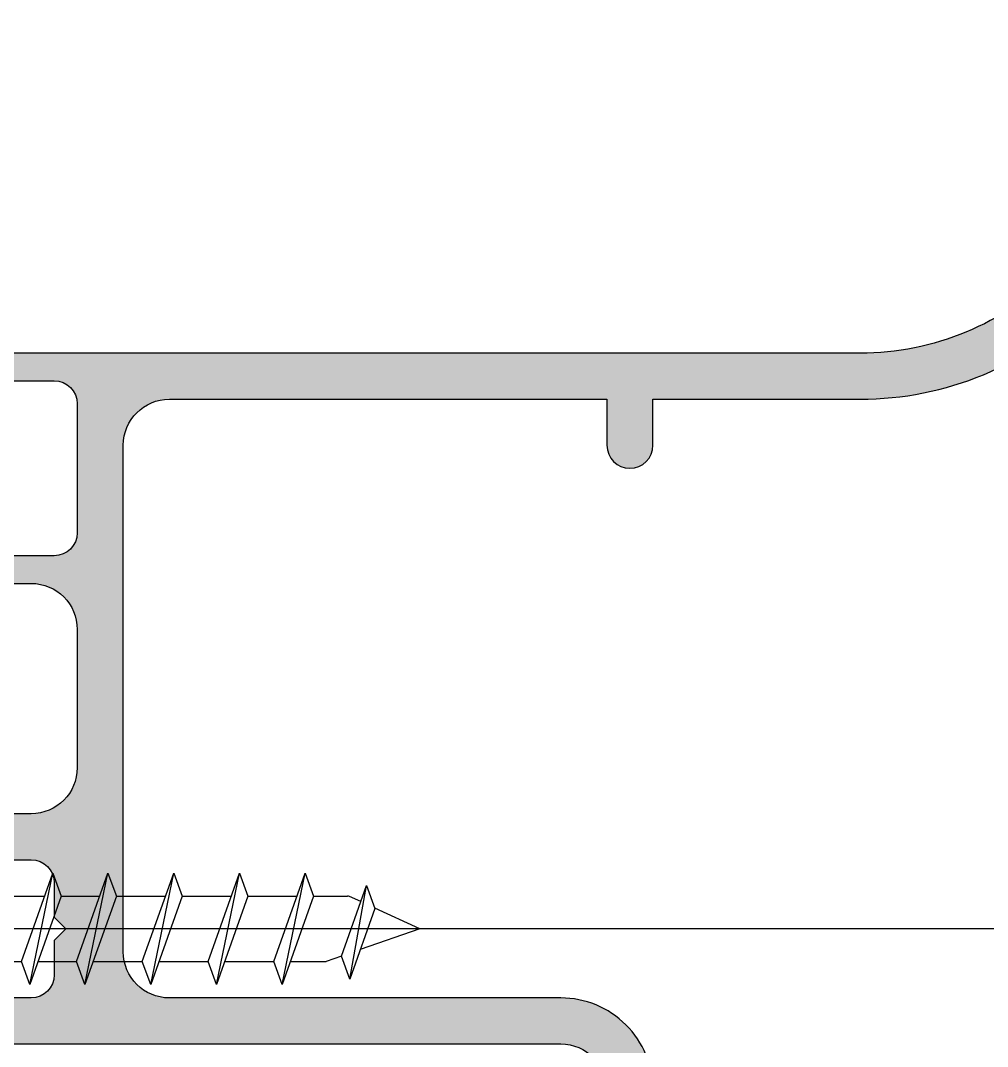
# Model space of a CAD drawing. Header units: millimetres. Extents: x 809 to 8159, y 33 to 4533.
# Drawn here: x 2922.956 to 2927.155, y 3469.041 to 3473.497 of the extents above; entities that cross this region are included whole.
import ezdxf

# ---------------------------------------------------------------- set-up
doc = ezdxf.new("R2010")
doc.units = ezdxf.units.MM
doc.linetypes.add('DASHDOT', pattern=[25.399999999999995, 12.7, -6.349999999999998, 0, -6.349999999999998])
for name, color, linetype in [('11', 11, 'Continuous'), ('EKSEN', 11, 'Continuous'), ('GORUNUS-TARAMA', 11, 'Continuous')]:
    doc.layers.add(name, color=color, linetype=linetype)

# ---------------------------------------------------------------- blocks, each defined once
blk = doc.blocks.new('ajsdfxcvzx')
h = blk.add_hatch(color=256)
edge = h.paths.add_edge_path(flags=16)
edge.add_arc((34882.55768819847, -5118.021728157951), 1.400000000000043, 315, 359.9999999999981)
edge.add_line((34883.95768819848, -5118.021728157951), (34883.95768819848, -5117.121728157951))
edge.add_line((34883.95768819848, -5117.12172815795), (34884.15768819848, -5117.12172815795))
edge.add_arc((34884.15768819848, -5117.021728157951), 0.1, 270, 450)
edge.add_line((34884.15768819848, -5116.92172815795), (34883.95768819848, -5116.92172815795))
edge.add_line((34883.95768819848, -5116.92172815795), (34883.95768819848, -5115.021728157951))
edge.add_arc((34884.15768819848, -5115.021728157951), 0.2, 90, 180, ccw=False)
edge.add_line((34884.15768819848, -5114.821728157951), (34884.75768819848, -5114.821728157951))
edge.add_line((34884.75768819847, -5114.821728157951), (34885.75768819847, -5114.821728157951))
edge.add_line((34885.75768819847, -5114.821728157951), (34886.35768819847, -5114.821728157951))
edge.add_arc((34886.35768819848, -5115.021728157951), 0.2, 0, 90, ccw=False)
edge.add_line((34886.55768819847, -5115.021728157951), (34886.55768819847, -5116.721728157951))
edge.add_arc((34886.95768819848, -5116.721728157951), 0.4, 179.9999999999984, 270)
edge.add_line((34886.95768819848, -5117.12172815795), (34888.55768819847, -5117.12172815795))
edge.add_line((34888.55768819847, -5117.12172815795), (34888.55768819847, -5124.02172815795))
edge.add_line((34888.55768819847, -5124.021728157951), (34881.65768819847, -5124.021728157951))
edge.add_line((34881.65768819848, -5124.021728157951), (34881.65768819848, -5122.42172815795))
edge.add_arc((34881.25768819847, -5122.42172815795), 0.4, 359.9999999999984, 450)
edge.add_line((34881.25768819847, -5122.021728157951), (34879.55768819847, -5122.021728157951))
edge.add_arc((34879.55768819847, -5121.82172815795), 0.2, 180, 270, ccw=False)
edge.add_line((34879.35768819848, -5121.82172815795), (34879.35768819848, -5121.22172815795))
edge.add_line((34879.35768819848, -5121.221728157951), (34879.35768819848, -5120.221728157951))
edge.add_line((34879.35768819848, -5120.221728157951), (34879.35768819848, -5119.62172815795))
edge.add_arc((34879.55768819847, -5119.62172815795), 0.2, 90, 180, ccw=False)
edge.add_line((34879.55768819847, -5119.42172815795), (34881.45768819848, -5119.42172815795))
edge.add_line((34881.45768819848, -5119.42172815795), (34881.45768819848, -5119.62172815795))
edge.add_arc((34881.55768819847, -5119.62172815795), 0.1, 180, 360)
edge.add_line((34881.65768819848, -5119.62172815795), (34881.65768819848, -5119.42172815795))
edge.add_line((34881.65768819848, -5119.42172815795), (34882.55768819848, -5119.42172815795))
edge.add_arc((34882.55768819847, -5118.021728157951), 1.400000000000028, 270.0000000000018, 315.0000000000005)
edge = h.paths.add_edge_path()
edge.add_line((34885.75768819847, -5113.521728157951), (34885.75768819847, -5114.42172815795))
edge.add_arc((34885.55768819847, -5114.42172815795), 0.2, 270, 359.99999999999835, ccw=False)
edge.add_line((34885.55768819847, -5114.62172815795), (34884.95768819848, -5114.62172815795))
edge.add_arc((34884.95768819848, -5114.42172815795), 0.2, 180, 270, ccw=False)
edge.add_line((34884.75768819847, -5114.42172815795), (34884.75768819847, -5114.02172815795))
edge.add_line((34884.75768819847, -5114.021728157951), (34884.55768819847, -5114.021728157951))
edge.add_arc((34884.55768819847, -5114.071728157951), 0.05, 90, 180)
edge.add_line((34884.50768819847, -5114.071728157951), (34884.50768819847, -5114.141728157951))
edge.add_line((34884.50768819847, -5114.141728157951), (34884.63768819848, -5114.141728157951))
edge.add_line((34884.63768819848, -5114.141728157951), (34884.63768819848, -5114.521728157951))
edge.add_arc((34884.53768819848, -5114.521728157951), 0.1, 270, 359.99999999999676, ccw=False)
edge.add_line((34884.53768819848, -5114.62172815795), (34883.97768819847, -5114.62172815795))
edge.add_arc((34883.97768819847, -5114.521728157951), 0.1, 180, 270, ccw=False)
edge.add_line((34883.87768819848, -5114.521728157951), (34883.87768819848, -5114.141728157951))
edge.add_line((34883.87768819848, -5114.141728157951), (34884.00768819849, -5114.141728157951))
edge.add_line((34884.00768819847, -5114.141728157951), (34884.00768819847, -5114.071728157951))
edge.add_arc((34883.95768819848, -5114.071728157951), 0.05, 9.11929e-11, 90)
edge.add_line((34883.95768819848, -5114.021728157951), (34883.75768819847, -5114.021728157951))
edge.add_line((34883.75768819847, -5114.021728157951), (34883.75768819847, -5118.021728157951))
edge.add_arc((34882.55768819847, -5118.021728157951), 1.200000000000091, 314.99999999999886, 359.99999999999835, ccw=False)
edge.add_arc((34882.55768819847, -5118.021728157951), 1.199999999999945, 269.99999999999784, 314.99999999999693, ccw=False)
edge.add_line((34882.55768819847, -5119.221728157951), (34878.55768819847, -5119.221728157951))
edge.add_line((34878.55768819847, -5119.221728157951), (34878.55768819847, -5119.42172815795))
edge.add_arc((34878.60768819848, -5119.42172815795), 0.05, 179.999999999987, 269.9999999998959)
edge.add_line((34878.60768819848, -5119.471728157951), (34878.67768819848, -5119.471728157951))
edge.add_line((34878.67768819848, -5119.471728157951), (34878.67768819848, -5119.34172815795))
edge.add_line((34878.67768819848, -5119.34172815795), (34879.05768819847, -5119.34172815795))
edge.add_arc((34879.05768819847, -5119.441728157951), 0.1, 0, 90, ccw=False)
edge.add_line((34879.15768819848, -5119.441728157951), (34879.15768819848, -5120.00172815795))
edge.add_arc((34879.05768819847, -5120.00172815795), 0.1000000000000454, -89.99999999997391, 2.2794210963184014e-11, ccw=False)
edge.add_line((34879.05768819847, -5120.101728157951), (34878.67768819847, -5120.101728157951))
edge.add_line((34878.67768819848, -5120.101728157951), (34878.67768819848, -5119.971728157951))
edge.add_line((34878.67768819848, -5119.971728157951), (34878.60768819848, -5119.971728157951))
edge.add_arc((34878.60768819848, -5120.021728157951), 0.05, 90, 180)
edge.add_line((34878.55768819847, -5120.021728157951), (34878.55768819847, -5120.221728157951))
edge.add_line((34878.55768819847, -5120.221728157951), (34878.95768819848, -5120.221728157951))
edge.add_arc((34878.95768819848, -5120.42172815795), 0.2, 0, 90, ccw=False)
edge.add_line((34879.15768819848, -5120.42172815795), (34879.15768819848, -5121.021728157951))
edge.add_arc((34878.95768819848, -5121.021728157951), 0.2, 270, 359.99999999999835, ccw=False)
edge.add_line((34878.95768819848, -5121.221728157951), (34878.05768819847, -5121.221728157951))
edge.add_line((34878.05768819847, -5121.221728157951), (34878.05768819847, -5121.361728157951))
edge.add_arc((34878.11768819847, -5121.361728157951), 0.06000000000003639, 180, 270)
edge.add_line((34878.11768819847, -5121.42172815795), (34878.11768819847, -5121.49172815795))
edge.add_arc((34878.14768819848, -5121.49172815795), 0.02999999999992724, 180.0000000000108, 270)
edge.add_line((34878.14768819848, -5121.521728157951), (34878.18768819848, -5121.521728157951))
edge.add_arc((34878.18768819848, -5121.49172815795), 0.02999999999994998, 269.9999999999131, 359.9999999999566)
edge.add_line((34878.21768819848, -5121.49172815795), (34878.21768819848, -5121.42172815795))
edge.add_line((34878.21768819848, -5121.42172815795), (34878.95768819848, -5121.42172815795))
edge.add_arc((34878.95768819848, -5121.521728157951), 0.1, 0, 90, ccw=False)
edge.add_line((34879.05768819847, -5121.521728157951), (34879.05768819847, -5121.67172815795))
edge.add_line((34879.05768819847, -5121.67172815795), (34879.10768819848, -5121.721728157951))
edge.add_line((34879.10768819848, -5121.721728157951), (34879.05768819847, -5121.771728157951))
edge.add_line((34879.05768819847, -5121.771728157951), (34879.05768819847, -5121.92172815795))
edge.add_arc((34878.95768819848, -5121.92172815795), 0.1, 270, 360, ccw=False)
edge.add_line((34878.95768819848, -5122.021728157951), (34878.21768819848, -5122.021728157951))
edge.add_line((34878.21768819848, -5122.021728157951), (34878.21768819848, -5121.95172815795))
edge.add_arc((34878.18768819848, -5121.95172815795), 0.02999999999997271, 4.34082e-11, 90.00000000008689)
edge.add_line((34878.18768819848, -5121.92172815795), (34878.14768819848, -5121.92172815795))
edge.add_arc((34878.14768819848, -5121.95172815795), 0.02999999999993292, 90, 179.9999999999891)
edge.add_line((34878.11768819847, -5121.95172815795), (34878.11768819847, -5122.021728157951))
edge.add_arc((34878.11768819847, -5122.08172815795), 0.06000000000003639, 90, 180)
edge.add_line((34878.05768819847, -5122.08172815795), (34878.05768819847, -5122.221728157951))
edge.add_line((34878.05768819847, -5122.221728157951), (34881.25768819847, -5122.221728157951))
edge.add_arc((34881.25768819847, -5122.42172815795), 0.2, 0, 90, ccw=False)
edge.add_line((34881.45768819848, -5122.42172815795), (34881.45768819848, -5122.69172815795))
edge.add_line((34881.45768819848, -5122.69172815795), (34881.48768819847, -5122.72172815795))
edge.add_line((34881.48768819847, -5122.721728157951), (34881.45768819848, -5122.75172815795))
edge.add_line((34881.45768819848, -5122.75172815795), (34881.45768819848, -5123.221728157951))
edge.add_line((34881.45768819848, -5123.221728157951), (34881.45768819848, -5123.37172815795))
edge.add_arc((34881.40768819848, -5123.37172815795), 0.05, 270, 360, ccw=False)
edge.add_line((34881.40768819848, -5123.42172815795), (34881.31053091095, -5123.42172815795))
edge.add_arc((34881.31053091095, -5123.37172815795), 0.04999999999992042, 224.9999999999724, 269.9999999999479, ccw=False)
edge.add_line((34881.27517557189, -5123.40708349701), (34881.26233285942, -5123.394240784535))
edge.add_arc((34881.29768819848, -5123.358885445476), 0.05000000000000041, 179.999999999987, 224.9999999999908, ccw=False)
edge.add_line((34881.24768819848, -5123.358885445476), (34881.24768819848, -5123.27172815795))
edge.add_arc((34881.19768819847, -5123.27172815795), 0.05, 360, 450)
edge.add_line((34881.19768819847, -5123.221728157951), (34880.75768819847, -5123.221728157951))
edge.add_line((34880.75768819847, -5123.221728157951), (34880.75768819847, -5123.42172815795))
edge.add_arc((34880.80768819847, -5123.42172815795), 0.05, 180, 270)
edge.add_line((34880.80768819847, -5123.471728157951), (34880.87768819847, -5123.471728157951))
edge.add_line((34880.87768819848, -5123.471728157951), (34880.87768819848, -5123.38172815795))
edge.add_line((34880.87768819848, -5123.38172815795), (34881.01697752036, -5123.38172815795))
edge.add_arc((34881.01697752035, -5123.431728157951), 0.05, 45, 90, ccw=False)
edge.add_line((34881.05233285941, -5123.396372818891), (34881.22304353753, -5123.56708349701))
edge.add_arc((34881.2583988766, -5123.53172815795), 0.05000000000000443, 224.9999999999954, 270)
edge.add_line((34881.2583988766, -5123.58172815795), (34881.35768819848, -5123.58172815795))
edge.add_arc((34881.35768819848, -5123.681728157951), 0.1, 0, 90, ccw=False)
edge.add_line((34881.45768819848, -5123.681728157951), (34881.45768819848, -5123.96172815795))
edge.add_arc((34881.35768819848, -5123.96172815795), 0.1, 270, 360, ccw=False)
edge.add_line((34881.35768819848, -5124.06172815795), (34880.87768819848, -5124.06172815795))
edge.add_line((34880.87768819848, -5124.06172815795), (34880.87768819848, -5123.97172815795))
edge.add_line((34880.87768819848, -5123.971728157951), (34880.80768819848, -5123.971728157951))
edge.add_arc((34880.80768819847, -5124.02172815795), 0.05, 90, 180)
edge.add_line((34880.75768819847, -5124.02172815795), (34880.75768819847, -5124.221728157951))
edge.add_line((34880.75768819847, -5124.221728157951), (34888.75768819847, -5124.221728157951))
edge.add_line((34888.75768819847, -5124.221728157951), (34888.75768819847, -5116.221728157951))
edge.add_line((34888.75768819847, -5116.221728157951), (34888.55768819847, -5116.221728157951))
edge.add_arc((34888.55768819847, -5116.271728157951), 0.05, 90, 180)
edge.add_line((34888.50768819847, -5116.271728157951), (34888.50768819847, -5116.34172815795))
edge.add_line((34888.50768819847, -5116.34172815795), (34888.59768819847, -5116.34172815795))
edge.add_line((34888.59768819848, -5116.34172815795), (34888.59768819848, -5116.82172815795))
edge.add_arc((34888.49768819848, -5116.82172815795), 0.1, 270, 360, ccw=False)
edge.add_line((34888.49768819848, -5116.92172815795), (34888.21768819848, -5116.92172815795))
edge.add_arc((34888.21768819848, -5116.82172815795), 0.1, 180, 270, ccw=False)
edge.add_line((34888.11768819847, -5116.82172815795), (34888.11768819847, -5116.722438836068))
edge.add_arc((34888.06768819848, -5116.722438836069), 0.05, 4.55964e-11, 45.00000000006905)
edge.add_line((34888.10304353754, -5116.68708349701), (34887.93233285942, -5116.516372818891))
edge.add_arc((34887.96768819848, -5116.481017479832), 0.05000000000000041, 179.999999999987, 224.9999999999908, ccw=False)
edge.add_line((34887.91768819847, -5116.481017479832), (34887.91768819847, -5116.341728157951))
edge.add_line((34887.91768819847, -5116.34172815795), (34888.00768819847, -5116.34172815795))
edge.add_line((34888.00768819847, -5116.34172815795), (34888.00768819847, -5116.271728157951))
edge.add_arc((34887.95768819848, -5116.271728157951), 0.05, 360, 450)
edge.add_line((34887.95768819848, -5116.221728157951), (34887.75768819847, -5116.221728157951))
edge.add_line((34887.75768819847, -5116.221728157951), (34887.75768819847, -5116.661728157951))
edge.add_arc((34887.80768819847, -5116.66172815795), 0.05, 180, 270)
edge.add_line((34887.80768819847, -5116.71172815795), (34887.894845486, -5116.71172815795))
edge.add_arc((34887.894845486, -5116.761728157951), 0.04999999999998864, 44.99999999999079, 90, ccw=False)
edge.add_line((34887.93020082506, -5116.726372818891), (34887.94304353753, -5116.739215531366))
edge.add_arc((34887.90768819848, -5116.774570870425), 0.04999999999995219, 1.1732481652870774e-10, 45.00000000008288, ccw=False)
edge.add_line((34887.95768819848, -5116.774570870425), (34887.95768819848, -5116.87172815795))
edge.add_arc((34887.90768819848, -5116.871728157951), 0.05, 270, 360, ccw=False)
edge.add_line((34887.90768819848, -5116.92172815795), (34887.75768819848, -5116.92172815795))
edge.add_line((34887.75768819847, -5116.92172815795), (34887.28768819847, -5116.92172815795))
edge.add_line((34887.28768819848, -5116.92172815795), (34887.25768819848, -5116.95172815795))
edge.add_line((34887.25768819847, -5116.95172815795), (34887.22768819847, -5116.92172815795))
edge.add_line((34887.22768819847, -5116.92172815795), (34886.95768819847, -5116.92172815795))
edge.add_arc((34886.95768819848, -5116.721728157951), 0.2, 180, 270, ccw=False)
edge.add_line((34886.75768819847, -5116.721728157951), (34886.75768819847, -5113.521728157951))
edge.add_line((34886.75768819847, -5113.521728157951), (34886.61768819847, -5113.521728157951))
edge.add_arc((34886.61768819847, -5113.58172815795), 0.06000000000003639, 90, 180)
edge.add_line((34886.55768819847, -5113.58172815795), (34886.48768819847, -5113.58172815795))
edge.add_arc((34886.48768819847, -5113.611728157951), 0.02999999999992724, 90, 180)
edge.add_line((34886.45768819848, -5113.611728157951), (34886.45768819848, -5113.651728157951))
edge.add_arc((34886.48768819847, -5113.651728157951), 0.02999999999997271, 179.9999999998697, 269.9999999999131)
edge.add_line((34886.48768819847, -5113.681728157951), (34886.55768819847, -5113.681728157951))
edge.add_line((34886.55768819847, -5113.681728157951), (34886.55768819847, -5114.42172815795))
edge.add_arc((34886.45768819848, -5114.42172815795), 0.1, 270, 360, ccw=False)
edge.add_line((34886.45768819848, -5114.521728157951), (34886.30768819847, -5114.521728157951))
edge.add_line((34886.30768819847, -5114.521728157951), (34886.25768819847, -5114.571728157951))
edge.add_line((34886.25768819847, -5114.571728157951), (34886.20768819847, -5114.521728157951))
edge.add_line((34886.20768819848, -5114.521728157951), (34886.05768819847, -5114.521728157951))
edge.add_arc((34886.05768819847, -5114.42172815795), 0.1, 180, 270, ccw=False)
edge.add_line((34885.95768819848, -5114.42172815795), (34885.95768819848, -5113.681728157951))
edge.add_line((34885.95768819848, -5113.681728157951), (34886.02768819848, -5113.681728157951))
edge.add_arc((34886.02768819848, -5113.651728157951), 0.02999999999994998, 270.0000000000868, 360.0000000001303)
edge.add_line((34886.05768819847, -5113.651728157951), (34886.05768819847, -5113.611728157951))
edge.add_arc((34886.02768819848, -5113.611728157951), 0.02999999999992724, 360, 450)
edge.add_line((34886.02768819848, -5113.58172815795), (34885.95768819848, -5113.58172815795))
edge.add_arc((34885.89768819848, -5113.58172815795), 0.06000000000003639, 360, 450)
edge.add_line((34885.89768819848, -5113.521728157951), (34885.75768819848, -5113.521728157951))
at = {"elevation": -3.337101350488885e-10}
for points in [[(34883.4062163359, -5118.870256295374, -0.1989123673796528), (34882.55768819847, -5119.221728157951), (34878.55768819847, -5119.221728157951)], [(34878.67768819848, -5119.34172815795), (34879.05768819847, -5119.34172815795, -0.4142135623730951), (34879.15768819848, -5119.441728157951), (34879.15768819848, -5120.00172815795, -0.4142135623730618), (34879.05768819847, -5120.101728157951), (34878.67768819848, -5120.101728157951)], [(34878.55768819847, -5120.221728157951), (34878.95768819848, -5120.221728157951, -0.4142135623730951), (34879.15768819848, -5120.42172815795), (34879.15768819848, -5121.021728157951, -0.4142135623730784), (34878.95768819848, -5121.221728157951), (34878.05768819847, -5121.221728157951)], [(34878.21768819848, -5121.42172815795), (34878.95768819848, -5121.42172815795, -0.4142135623730951), (34879.05768819847, -5121.521728157951), (34879.05768819847, -5121.67172815795), (34879.10768819848, -5121.721728157951), (34879.05768819847, -5121.771728157951), (34879.05768819847, -5121.92172815795, -0.4142135623730951), (34878.95768819848, -5122.021728157951), (34878.21768819848, -5122.021728157951)], [(34878.05768819847, -5122.221728157951), (34881.25768819847, -5122.221728157951, -0.4142135623730951), (34881.45768819848, -5122.42172815795)]]:
    blk.add_lwpolyline(points, format="xyb", dxfattribs=at)
blk.add_lwpolyline([(34881.65768819848, -5122.42172815795, 0.4142135623731117), (34881.25768819847, -5122.021728157951), (34879.55768819847, -5122.021728157951, -0.4142135623730951), (34879.35768819848, -5121.82172815795), (34879.35768819848, -5121.221728157951), (34879.35768819848, -5120.221728157951), (34879.35768819848, -5119.62172815795, -0.4142135623730951), (34879.55768819847, -5119.42172815795), (34881.45768819848, -5119.42172815795), (34881.45768819848, -5119.62172815795, 0.9999999999999996), (34881.65768819848, -5119.62172815795), (34881.65768819848, -5119.42172815795), (34882.55768819847, -5119.42172815795, 0.198912367379652), (34883.54763769214, -5119.011677651612, 0.198912367379652)], format="xyb")
at = {"layer": '11'}
for p, q in [((34878.91513786644, -5121.864045697822), (34879.05154432842, -5121.479403698167)), ((34878.95153740851, -5121.964052617733), (34879.05154432842, -5121.479403698167)), ((34879.05154432842, -5121.479403698167), (34879.08794387049, -5121.579410618077)), ((34879.15482381717, -5121.864045697822), (34879.29123027915, -5121.479403698167)), ((34879.19122335924, -5121.964052617733), (34879.29123027915, -5121.479403698167)), ((34879.29123027915, -5121.479403698167), (34879.32762982121, -5121.579410618077)), ((34879.44023311382, -5121.864045697822), (34879.5766395758, -5121.479403698167)), ((34879.47663265589, -5121.964052617733), (34879.5766395758, -5121.479403698167)), ((34879.5766395758, -5121.479403698167), (34879.61303911787, -5121.579410618077)), ((34879.72564241047, -5121.864045697822), (34879.86204887245, -5121.479403698167)), ((34879.76204195253, -5121.964052617733), (34879.86204887245, -5121.479403698167)), ((34879.86204887245, -5121.479403698167), (34879.89844841452, -5121.579410618077)), ((34880.01105170712, -5121.864045697822), (34880.1474581691, -5121.479403698167)), ((34880.04745124919, -5121.964052617733), (34880.1474581691, -5121.479403698167)), ((34880.1474581691, -5121.479403698167), (34880.18385771116, -5121.579410618077)), ((34880.30507689081, -5121.839750426363), (34880.41372969341, -5121.53336881765)), ((34880.34147643288, -5121.939757346273), (34880.41372969341, -5121.53336881765)), ((34880.41372969341, -5121.53336881765), (34880.45012923548, -5121.63337573756)), ((34878.84825791976, -5121.579410618077), (34879.0160786483, -5121.579410618077)), ((34879.08794387049, -5121.579410618077), (34878.95153740851, -5121.964052617733)), ((34879.08794387049, -5121.579410618077), (34878.95153740851, -5121.964052617733)), ((34879.08794387049, -5121.579410618077), (34879.25576459903, -5121.579410618077)), ((34879.32762982121, -5121.579410618077), (34879.19122335924, -5121.964052617733)), ((34879.32762982121, -5121.579410618077), (34879.19122335924, -5121.964052617733)), ((34879.32762982121, -5121.579410618077), (34879.54117389568, -5121.579410618077)), ((34879.61303911787, -5121.579410618077), (34879.47663265589, -5121.964052617733)), ((34879.61303911787, -5121.579410618077), (34879.47663265589, -5121.964052617733)), ((34879.61303911787, -5121.579410618077), (34879.82658319233, -5121.579410618077)), ((34879.89844841452, -5121.579410618077), (34879.76204195253, -5121.964052617733)), ((34879.89844841452, -5121.579410618077), (34879.76204195253, -5121.964052617733)), ((34879.89844841452, -5121.579410618077), (34880.11199248898, -5121.579410618077)), ((34880.18385771116, -5121.579410618077), (34880.04745124919, -5121.964052617733)), ((34880.18385771116, -5121.579410618077), (34880.04745124919, -5121.964052617733)), ((34880.18385771116, -5121.579410618077), (34880.33152872385, -5121.579410618077)), ((34880.38878589858, -5121.603705889537), (34880.33987809701, -5121.581236791628)), ((34880.45012923548, -5121.63337573756), (34880.34147643288, -5121.939757346273)), ((34880.64568137824, -5121.721728157951), (34880.44947905668, -5121.63158938599)), ((34880.64568137824, -5121.721728157951), (34880.3870103419, -5121.811359808759)), ((34878.7473171379, -5121.864045697822), (34878.91513786644, -5121.864045697822)), ((34878.95153740851, -5121.964052617733), (34878.91513786644, -5121.864045697822)), ((34878.98700308862, -5121.864045697822), (34879.15482381717, -5121.864045697822)), ((34879.19122335924, -5121.964052617733), (34879.15482381717, -5121.864045697822)), ((34879.22668903935, -5121.864045697822), (34879.44023311382, -5121.864045697822)), ((34879.47663265589, -5121.964052617733), (34879.44023311382, -5121.864045697822)), ((34879.512098336, -5121.864045697822), (34879.72564241047, -5121.864045697822)), ((34879.76204195253, -5121.964052617733), (34879.72564241047, -5121.864045697822)), ((34879.79750763265, -5121.864045697822), (34880.01105170712, -5121.864045697822)), ((34880.04745124919, -5121.964052617733), (34880.01105170712, -5121.864045697822)), ((34880.0829169293, -5121.864045697822), (34880.23159545574, -5121.864045697822)), ((34880.30507689081, -5121.839750426363), (34880.23814364763, -5121.862943348018)), ((34880.34147643288, -5121.939757346273), (34880.30507689081, -5121.839750426363))]:
    blk.add_line(p, q, dxfattribs=at)
for centre, start, end in [((34880.33152872385, -5121.599410618077), 65.3251238660138, 90), ((34880.23159545574, -5121.844045697822), 270, 289.1116236365116)]:
    blk.add_arc(centre, 0.02, start, end, dxfattribs=at)
at = {"layer": 'EKSEN', "linetype": 'DASHDOT', "ltscale": 10}
blk.add_line((34889.24633430125, -5121.721728157951), (34874.81665405571, -5121.721728157951), dxfattribs=at)

msp = doc.modelspace()

# ---------------------------------------------------------------- block references
at = {"layer": 'GORUNUS-TARAMA'}
msp.add_blockref('ajsdfxcvzx', (-31955.95567726321, 8591.274052643628), dxfattribs=at)

doc.saveas('drawing.dxf')
